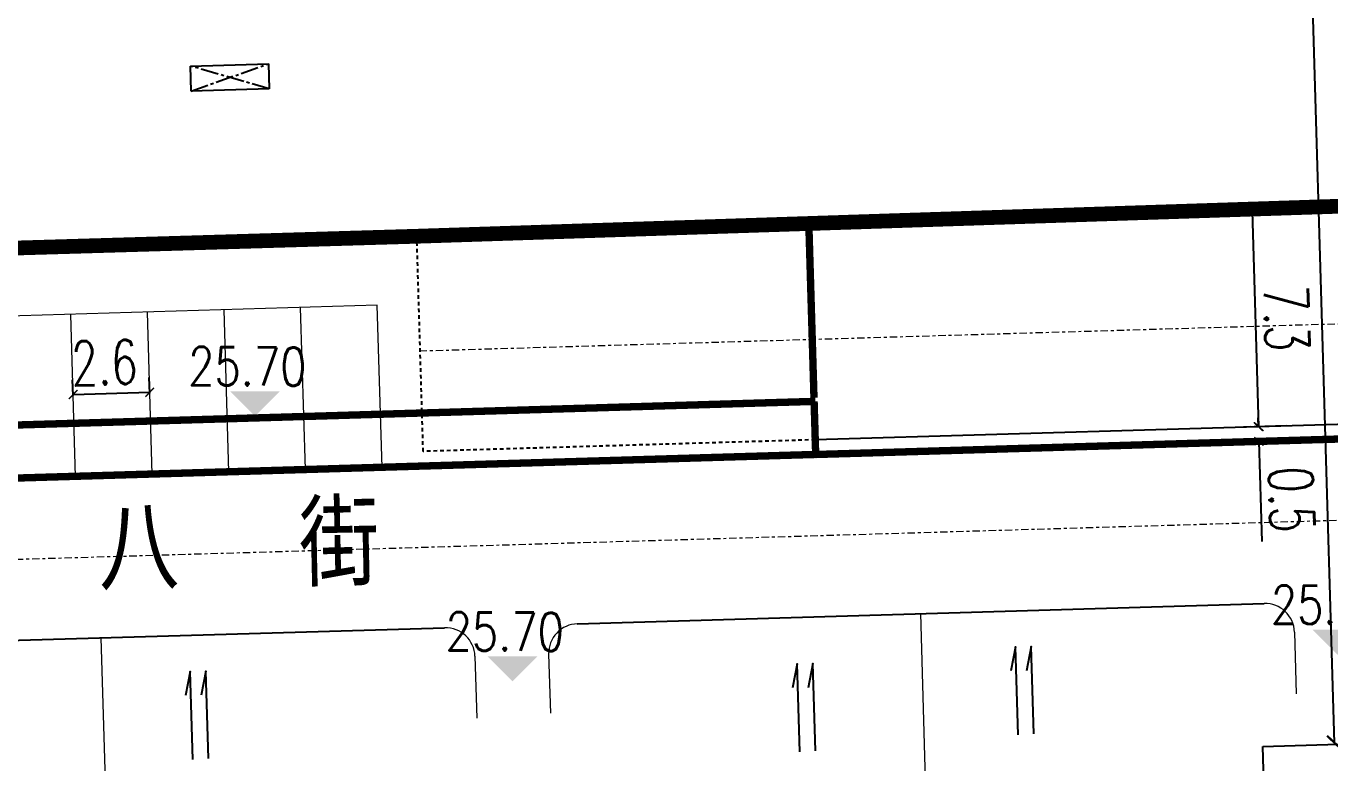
# Model space of a CAD drawing. Header units: inches. Extents: x 393 to 1582, y 246 to 1188.
# Drawn here: x 1209.83 to 1254.04, y 614.71 to 639.71 of the extents above; entities that cross this region are included whole.
import ezdxf

# ---------------------------------------------------------------- set-up
doc = ezdxf.new("R2010")
doc.units = ezdxf.units.IN
doc.header["$MEASUREMENT"] = 0
for name, pattern in [('CENTERX2', [4, 2.5, -0.5, 0.5, -0.5]), ('DASH', [0.35, 0.25, -0.1]), ('DASHED2', [0.375, 0.25, -0.125]), ('DOTE', [2.4200000000000004, 2, -0.2, 0.02, -0.2])]:
    doc.linetypes.add(name, pattern=pattern)
for name, color, linetype in [('chehu', 7, 'Continuous'), ('DIM', 4, 'Continuous'), ('drain', 4, 'Continuous'), ('ELEV', 1, 'Continuous'), ('PUB_TEXT', 7, 'Continuous'), ('roaddim', 2, 'Continuous'), ('roadradiu', 3, 'Continuous'), ('rod', 1, 'Continuous'), ('公共绿地', 3, 'Continuous'), ('外墙', 42, 'Continuous'), ('车库边线', 4, 'DOTE')]:
    doc.layers.add(name, color=color, linetype=linetype)
for name, color, linetype, lineweight in [('parking', 30, 'Continuous', 18), ('ROAD', 1, 'Continuous', 25), ('ROAD-CENTER', 7, 'CENTERX2', 18), ('walk', 2, 'Continuous', 18), ('围墙', 75, 'FENCELINE1', 15)]:
    doc.layers.add(name, color=color, linetype=linetype, lineweight=lineweight)
doc.styles.add('-黑体', font='simhei.ttf', dxfattribs={"width": 0.8})
doc.styles.add('DIM_FONT', font='SIMPLEX.shx', dxfattribs={"width": 0.8})
doc.styles.add('HZ', font='simplex.shx', dxfattribs={"width": 0.7, "bigfont": 'hztxt.shx'})
doc.linetypes.add('FENCELINE1', pattern='A,0.25,-0.1,[133,ltypeshp.shx,S=0.1,R=0,X=-0.1,Y=0],-0.1,1', length=1.45)
doc.dimstyles.new('NORMAL', dxfattribs={"dimtxt": 1.5, "dimasz": 0.3, "dimexe": 0.5, "dimexo": 0.3, "dimgap": 0.3, "dimtad": 1, "dimdec": 1, "dimzin": 1, "dimdsep": 46, "dimtxsty": 'HZ', "dimblk": 'ARCHTICK', "dimcen": 0, "dimclrt": 256, "dimadec": 0, "dimazin": 0, "dimtfac": 1, "dimtdec": 1, "dimtofl": 0, "dimtmove": 0, "dimatfit": 3, "dimldrblk": 'ARCHTICK', "dimfxl": 1, "dimtolj": 2, "dimtzin": 0, "dimarcsym": 0})

# ---------------------------------------------------------------- blocks, each defined once
blk = doc.blocks.new('_ARCHTICK')
at = {"color": 0, "linetype": 'ByBlock', "const_width": 0.15}
blk.add_lwpolyline([(-0.5, -0.5), (0.5, 0.5)], dxfattribs=at)
blk = doc.blocks.new('*D71')
at = {"layer": 'DEFPOINTS', "color": 0, "ltscale": 0.3, "transparency": 16777216}
for p in [(1214.024118551643, 627.2876482406267), (1214.033816326666, 626.9599153967421), (1211.434953855839, 626.8830137860923)]:
    blk.add_point(p, dxfattribs=at)
at = {"layer": 'roaddim', "color": 0, "lineweight": -2, "ltscale": 0.3, "transparency": 16777216}
for p, q in [((1214.024943063898, 627.2597841433761), (1214.009329780364, 627.7874294850168)), ((1211.426080593072, 627.1828825327264), (1211.410467309538, 627.7105278743671)), ((1211.425256080817, 627.210746629977), (1214.024118551643, 627.2876482406267))]:
    blk.add_line(p, q, dxfattribs=at)
at = {"layer": 'roaddim', "color": 0, "lineweight": -2, "ltscale": 0.3, "transparency": 16777216, "xscale": 0.3, "yscale": 0.3, "zscale": 0.3}
for p, rotation in [((1211.425256080817, 627.210746629977), 181.6949155456512), ((1214.024118551643, 627.2876482406267), 1.694915545651219)]:
    blk.add_blockref('_ARCHTICK', p, dxfattribs=dict(at, rotation=rotation))
at = {"layer": 'roaddim', "ltscale": 0.3, "transparency": 16777216, "insert": (1212.487007927157, 628.2926239738742), "char_height": 1.5, "attachment_point": 5, "rotation": 1.69491554565122, "style": 'HZ'}
blk.add_mtext('\\A2;2.6', dxfattribs=at)
blk = doc.blocks.new('psss')
at = {"layer": 'drain', "ltscale": 3}
for points in [[(-2.979199663401232, 0.52727666348801), (0.00717558540054597, 0.5309393880161224), (-0.8080204050493194, 0.7139123538363492)], [(-2.966958536155289, -0.003638910493464209), (0, 0), (-0.8151959903043462, 0.1829729653982213)]]:
    blk.add_lwpolyline(points, dxfattribs=at)
blk = doc.blocks.new('*D323')
at = {"layer": 'DEFPOINTS', "color": 0, "ltscale": 0.3, "transparency": 16777216}
for p in [(1251.416238020066, 633.418683357718), (1251.416238019993, 633.4186833577158), (1251.632153792061, 626.1216511915183)]:
    blk.add_point(p, dxfattribs=at)
at = {"layer": 'roaddim', "color": 0, "lineweight": -2, "ltscale": 0.3, "transparency": 16777216}
for p, q in [((1251.116369264957, 633.4098103813789), (1250.916456761478, 633.4038950638173)), ((1251.632153791988, 626.1216511915161), (1251.416238019993, 633.4186833577158)), ((1251.332285036951, 626.1127782151791), (1251.132372533472, 626.1068628976176))]:
    blk.add_line(p, q, dxfattribs=at)
at = {"layer": 'roaddim', "color": 0, "lineweight": -2, "ltscale": 0.3, "transparency": 16777216, "xscale": 0.3, "yscale": 0.3, "zscale": 0.3}
for p, rotation in [((1251.416238019993, 633.4186833577158), 91.69486081795854), ((1251.632153791988, 626.1216511915161), 271.6948608179586)]:
    blk.add_blockref('_ARCHTICK', p, dxfattribs=dict(at, rotation=rotation))
at = {"layer": 'roaddim', "ltscale": 0.3, "transparency": 16777216, "insert": (1252.573736548874, 629.8012226918028), "char_height": 1.5, "attachment_point": 5, "rotation": 271.69486081795856, "style": 'HZ'}
blk.add_mtext('\\A2;7.3', dxfattribs=at)
blk = doc.blocks.new('*D108')
at = {"layer": 'DEFPOINTS', "color": 0, "ltscale": 0.3, "transparency": 16777216}
for p in [(1123.957185897599, 1187.982866733421), (1247.51883167551, 525.4056865553786)]:
    blk.add_point(p, dxfattribs=at)
at = {"layer": 'roadradiu', "color": 0, "lineweight": -2, "ltscale": 0.3, "transparency": 16777216}
blk.add_line((1246.336379724074, 531.7463732202873), (1247.51883167551, 525.4056865553786), dxfattribs=at)
at = {"layer": 'roadradiu', "color": 0, "lineweight": -2, "ltscale": 0.3, "transparency": 16777216, "xscale": 0.3, "yscale": 0.3, "zscale": 0.3, "rotation": 280.5635434118076}
blk.add_blockref('_ARCHTICK', (1247.51883167551, 525.4056865553786), dxfattribs=at)
at = {"layer": 'roadradiu', "ltscale": 0.3, "transparency": 16777216, "insert": (1247.904812740524, 529.0634377248066), "char_height": 1.5, "attachment_point": 5, "rotation": 280.5635434118076, "style": 'HZ'}
blk.add_mtext('\\A2;R674.0', dxfattribs=at)
blk = doc.blocks.new('*D110')
at = {"layer": 'DEFPOINTS', "color": 0, "ltscale": 0.3, "transparency": 16777216}
for p in [(1252.856728100372, 626.1578871227968), (1251.629309894314, 625.6213485820933), (1252.871516785127, 625.6581058758522)]:
    blk.add_point(p, dxfattribs=at)
at = {"layer": 'walk', "color": 0, "lineweight": -2, "ltscale": 0.3, "transparency": 16777216}
for p, q in [((1252.556859352202, 626.1490139119435), (1251.114739962608, 626.1063411442823)), ((1251.614521209558, 626.1211298290378), (1251.605647998705, 626.4209985772079)), ((1252.571648036957, 625.649232664999), (1251.129528647363, 625.6065598973378)), ((1251.629309894314, 625.6213485820933), (1251.729872950652, 622.2228361028153))]:
    blk.add_line(p, q, dxfattribs=at)
at = {"layer": 'walk', "color": 0, "lineweight": -2, "ltscale": 0.3, "transparency": 16777216, "xscale": 0.3, "yscale": 0.3, "zscale": 0.3}
for p, rotation in [((1251.614521209558, 626.1211298290378), 271.6949056264725), ((1251.629309894314, 625.6213485820933), 91.69490562647243)]:
    blk.add_blockref('_ARCHTICK', p, dxfattribs=dict(at, rotation=rotation))
at = {"layer": 'walk', "ltscale": 0.3, "transparency": 16777216, "insert": (1252.738005251932, 623.6532798322628), "char_height": 1.5, "attachment_point": 5, "rotation": 271.6949056264724, "style": 'HZ'}
blk.add_mtext('\\A2;0.5', dxfattribs=at)
blk = doc.blocks.new('*D468')
at = {"layer": 'DEFPOINTS', "color": 0, "ltscale": 0.3, "transparency": 16777216}
for p in [(1252.491456065649, 673.1679512640978), (1252.491456065671, 673.1679512640985), (1254.201047553835, 615.3929105285634)]:
    blk.add_point(p, dxfattribs=at)
at = {"layer": 'DIM', "color": 0, "lineweight": -2, "ltscale": 0.3, "transparency": 16777216}
for p, q in [((1254.201047553858, 615.3929105285641), (1252.491456065671, 673.1679512640985)), ((1252.791324812314, 673.1768245258099), (1252.991237310113, 673.1827400336186)), ((1254.5009163005, 615.4017837902755), (1254.7008287983, 615.4076992980843))]:
    blk.add_line(p, q, dxfattribs=at)
at = {"layer": 'DIM', "color": 0, "lineweight": -2, "ltscale": 0.3, "transparency": 16777216, "xscale": 0.5, "yscale": 0.5, "zscale": 0.5}
for p, rotation in [((1252.491456065671, 673.1679512640985), 91.69491534403431), ((1254.201047553858, 615.3929105285641), 271.6949153440343)]:
    blk.add_blockref('_ARCHTICK', p, dxfattribs=dict(at, rotation=rotation))
at = {"layer": 'DIM', "ltscale": 0.3, "transparency": 16777216, "insert": (1254.395792423092, 644.3114873123236), "char_height": 1.5, "attachment_point": 5, "rotation": 271.6949153440343, "style": 'HZ'}
blk.add_mtext('\\A2;57.8', dxfattribs=at)
blk = doc.blocks.new('*D366')
at = {"layer": 'DEFPOINTS', "color": 0, "ltscale": 0.3, "transparency": 16777216}
for p in [(1186.266564811057, 889.5602582818965), (1351.243188341855, 417.5616209020873)]:
    blk.add_point(p, dxfattribs=at)
at = {"layer": 'roadradiu', "color": 0, "lineweight": -2, "ltscale": 0.3, "transparency": 16777216}
blk.add_line((1189.230186723335, 881.0813266953061), (1186.266564811057, 889.5602582818965), dxfattribs=at)
at = {"layer": 'roadradiu', "color": 0, "lineweight": -2, "ltscale": 0.3, "transparency": 16777216, "xscale": 0.5, "yscale": 0.5, "zscale": 0.5, "rotation": 109.2659378040136}
blk.add_blockref('_ARCHTICK', (1186.266564811057, 889.5602582818965), dxfattribs=at)
at = {"layer": 'roadradiu', "ltscale": 0.3, "transparency": 16777216, "insert": (1189.256270614178, 884.1889696333924), "char_height": 1.5, "attachment_point": 5, "rotation": 289.2659378040137, "style": 'HZ'}
blk.add_mtext('\\A2;R500.0', dxfattribs=at)
blk = doc.blocks.new('*D367')
at = {"layer": 'DEFPOINTS', "color": 0, "ltscale": 0.3, "transparency": 16777216}
for p in [(1102.699822334727, 855.8109969237985), (1268.803820426708, 491.9298874692677)]:
    blk.add_point(p, dxfattribs=at)
at = {"layer": 'roadradiu', "color": 0, "lineweight": -2, "ltscale": 0.3, "transparency": 16777216}
blk.add_line((1105.544353302054, 849.5795329243863), (1102.699822334727, 855.8109969237985), dxfattribs=at)
at = {"layer": 'roadradiu', "color": 0, "lineweight": -2, "ltscale": 0.3, "transparency": 16777216, "xscale": 0.5, "yscale": 0.5, "zscale": 0.5, "rotation": 114.5356906864757}
blk.add_blockref('_ARCHTICK', (1102.699822334727, 855.8109969237985), dxfattribs=at)
at = {"layer": 'roadradiu', "ltscale": 0.3, "transparency": 16777216, "insert": (1105.284905728324, 852.6764365322638), "char_height": 1.5, "attachment_point": 5, "rotation": 294.5356906864757, "style": 'HZ'}
blk.add_mtext('\\A2;R400.0', dxfattribs=at)
blk = doc.blocks.new('*D368')
at = {"layer": 'DEFPOINTS', "color": 0, "ltscale": 0.3, "transparency": 16777216}
for p in [(1082.316932487506, 845.7979993793334), (1268.803820426708, 491.9298874692678)]:
    blk.add_point(p, dxfattribs=at)
at = {"layer": 'roadradiu', "color": 0, "lineweight": -2, "ltscale": 0.3, "transparency": 16777216}
blk.add_line((1085.510520443466, 839.738007962873), (1082.316932487506, 845.7979993793334), dxfattribs=at)
at = {"layer": 'roadradiu', "color": 0, "lineweight": -2, "ltscale": 0.3, "transparency": 16777216, "xscale": 0.5, "yscale": 0.5, "zscale": 0.5, "rotation": 117.7890269071793}
blk.add_blockref('_ARCHTICK', (1082.316932487506, 845.7979993793334), dxfattribs=at)
at = {"layer": 'roadradiu', "ltscale": 0.3, "transparency": 16777216, "insert": (1085.075738869174, 842.8151966120554), "char_height": 1.5, "attachment_point": 5, "rotation": 297.7890269071793, "style": 'HZ'}
blk.add_mtext('\\A2;R400.0', dxfattribs=at)

msp = doc.modelspace()

# ---------------------------------------------------------------- linework, layer by layer
at = {"layer": 'chehu', "color": 0, "ltscale": 100}
msp.add_line((1236.373506781508, 632.9732535298018), (1236.604190883672, 625.1767505705203), dxfattribs=at)
at = {"layer": 'ELEV', "color": 0}
for points in [[(1216.745208208356, 627.3251492695482), (1218.442264483122, 627.3251492695482), (1217.593736345685, 626.4766211321177)], [(1253.456521938018, 619.2330027771596), (1255.153578212784, 619.2330027771596), (1254.305050075347, 618.3844746397291)], [(1225.474886240832, 618.3275453425659), (1227.171942515598, 618.3275453425659), (1226.323414378161, 617.4790172051354)]]:
    msp.add_solid(points, dxfattribs=at)
at = {"layer": 'parking', "color": 0, "ltscale": 0.3}
for p, q in [((1221.740192486775, 630.2392772887025), (1164.565217851692, 628.5474512383654)), ((1214.106281305927, 624.5109872992317), (1213.943604821864, 630.0085809875228)), ((1216.705143776753, 624.5878889098814), (1216.542467292691, 630.0854825981725)), ((1219.304006247579, 624.664790520531), (1219.141329763517, 630.1623842088221)), ((1221.902868718405, 624.7416921311807), (1221.740192234343, 630.2392858194718)), ((1211.5074188351, 624.4340856885821), (1211.344742351038, 629.9316793768731))]:
    msp.add_line(p, q, dxfattribs=at)
at = {"layer": 'ROAD', "color": 0, "linetype": 'DASH', "ltscale": 0.5}
for p, q in [((1236.373504808792, 632.9733202214112), (1223.079511190286, 632.579946756333)), ((1223.29530270627, 625.2834316875443), (1223.079511190286, 632.579946756333)), ((1236.589403280022, 625.6765318494428), (1223.295310875555, 625.2831554612486))]:
    msp.add_line(p, q, dxfattribs=at)
at = {"layer": 'ROAD-CENTER', "color": 5, "ltscale": 0.1}
for p, q in [((1289.391348784602, 630.6404279297632), (1223.194801722247, 628.6816512189317)), ((1145.711296917217, 619.7359935357518), (1287.096428813101, 623.9196254999325))]:
    msp.add_line(p, q, dxfattribs=at)
at = {"layer": 'rod', "color": 0, "ltscale": 0.3}
for p, q in [((1280.107312549067, 634.2674173893093), (1236.373504808792, 632.9733202214112)), ((1280.024005041845, 626.9617754180646), (1236.589403280029, 625.67653184945)), ((1280.038793726607, 626.4619941711127), (1166.620769891118, 623.1059190653897)), ((1280.038793335212, 626.4619941595366), (1236.604190883672, 625.1767505705203)), ((1228.520126289573, 619.4351300178961), (1251.809932391212, 620.1242829433023)), ((1200.732288966968, 618.6128788880952), (1224.02209506833, 619.3020318134505))]:
    msp.add_line(p, q, dxfattribs=at)
at = {"layer": 'walk', "color": 0}
for p, q in [((1252.839072258722, 619.1542979937359), (1252.901188565711, 617.0550996868034)), ((1225.051234935841, 618.3320468638987), (1225.113350591318, 616.2328705753308)), ((1227.550141179608, 618.4059899801788), (1227.609297108954, 616.4068365769773))]:
    msp.add_line(p, q, dxfattribs=at)
at = {"layer": 'walk', "color": 0, "ltscale": 0.3}
for centre, start, end in [((1251.839509769984, 619.124720449675, 7.203447779730626e-08), 1.694915631817894, 91.69490615737453), ((1228.549703668346, 618.4355675242688, -1.651950917210322e-08), 91.69490615737453, 181.6949156334847), ((1224.051672447103, 618.3024693198232, 7.203473271037154e-08), 1.694915632651285, 91.69490615737453)]:
    msp.add_arc(centre, 1, start, end, dxfattribs=at)
at = {"layer": '公共绿地', "color": 0, "linetype": 'FENCELINE1', "ltscale": 0.1, "const_width": 0.5}
msp.add_lwpolyline([(1292.713989931749, 656.5707596309068), (1282.875167174717, 634.5273625821493), (1223.07948415079, 632.5808610376326), (1223.07948415079, 632.5808610376326), (1207.256645791132, 632.1155696111738), (1207.256645791132, 632.1155696111738), (1207.256645791132, 632.1155696111738), (1206.427228629503, 660.3033690925578)], dxfattribs=at)
at = {"layer": '围墙', "color": 0, "ltscale": 0.2}
for p, q in [((1228.520126289573, 619.4351300179034), (1251.809932391219, 620.1242829432514)), ((1241.064305931091, 589.3929848772524), (1240.1651478379, 619.779709986985)), ((1200.732288966968, 618.6128788881025), (1224.02209506833, 619.3020318134505)), ((1213.276470268379, 588.5707292398648), (1212.377312040445, 618.9574589022515))]:
    msp.add_line(p, q, dxfattribs=at)
at = {"layer": '外墙', "color": 2, "ltscale": 0.1}
for p, q in [((1251.768735718485, 615.2731168816472), (1256.766548148292, 615.421004576413)), ((1251.85155282751, 612.4743419223823), (1251.768735718485, 615.2731168816472))]:
    msp.add_line(p, q, dxfattribs=at)
at = {"layer": '车库边线', "color": 0, "linetype": 'DASHED2', "const_width": 0.25}
for points in [[(1236.550947211466, 626.9762436918019), (1236.549991589892, 626.9762154194387), (1236.372533345967, 632.9735471661035), (1281.712804290853, 634.3151445965406), (1283.602664644322, 637.9490877893032), (1284.488648440683, 637.4909167768047), (1285.201637595413, 638.8664307964638), (1284.317825183135, 639.3242437721048), (1306.172329233415, 681.3474684399035), (1305.530084147621, 703.0496480075809), (1305.530084147621, 703.0496480074645), (1282.140410484231, 702.3575584935089), (1281.903797784043, 710.354058555392), (1321.886295767117, 711.5371219873042), (1328.024127142985, 730.6351116759171), (1328.003663063931, 731.3267102639794), (1328.903792533144, 731.3533446743596), (1328.857942258489, 732.902666367124), (1327.957819353267, 732.8760321509682), (1326.787761904766, 772.4189833611155)], [(1145.090210783319, 624.269700108248), (1236.550596058676, 626.9785434533543)], [(1236.603904919729, 625.1793330237552), (1236.550667067787, 626.9785455564771)], [(1273.588213837649, 626.271119477212), (1273.588207356822, 626.2713367454991), (1236.604611333818, 625.1771655758777)], [(1145.144079162755, 622.4757547156324), (1236.603884494094, 625.1793324199672)]]:
    msp.add_lwpolyline(points, dxfattribs=at)
at = {"layer": '车库边线', "color": 0, "ltscale": 100}
msp.add_lwpolyline([(1218.053021535803, 638.4341081206577), (1218.078161632534, 637.5844799808248), (1215.429320962228, 637.5061020322165), (1215.404180865496, 638.3557301720422)], close=True, dxfattribs=at)
at = {"layer": '车库边线', "color": 0, "ltscale": 0.3}
for points in [[(1215.429320962228, 637.5061020322165), (1218.053021535803, 638.4341081206577)], [(1218.078161632534, 637.5844799808248), (1215.404180865496, 638.3557301720422)]]:
    msp.add_lwpolyline(points, dxfattribs=at)

# ---------------------------------------------------------------- block references
at = {"layer": 'ROAD', "color": 0, "rotation": 91.62464345549249}
for p in [(1243.914055467199, 618.662492492068), (1236.507249359472, 618.0872827668128), (1215.929957760405, 617.8280360049094)]:
    msp.add_blockref('psss', p, dxfattribs=at)

# ---------------------------------------------------------------- texts
at = {"layer": 'ELEV', "color": 0, "style": 'DIM_FONT', "width": 0.8}
for p in [(1215.324000785936, 627.527145643805), (1252.035314515598, 619.4349991514165), (1224.053678818412, 618.5295417168228)]:
    msp.add_text('25.70', height=1.3, rotation=359.671159800125, dxfattribs=at).set_placement(p)
at = {"layer": 'PUB_TEXT', "color": 0, "style": '-黑体', "width": 0.8}
msp.add_text('八   街', height=2.5, rotation=1.233745890933389, dxfattribs=at).set_placement((1212.306676133188, 620.8179322835996))

# ---------------------------------------------------------------- dimensions: what is measured, and where the dimension line sits
at = {"layer": 'DIM', "color": 0, "ltscale": 0.3}
dim = msp.add_aligned_dim(p1=(1254.201047553835, 615.3929105285634), p2=(1252.491456065648, 673.1679512640977), distance=-2.2978182030377754e-11, dimstyle='NORMAL', override={"dimasz": 0.5, "dimzin": 0}, dxfattribs=at)
dim.commit()
dim.dimension.update_dxf_attribs({"geometry": '*D468', "text_midpoint": (1254.395792423092, 644.3114873123236)})
at = {"layer": 'roaddim', "color": 0, "ltscale": 0.3}
dim = msp.add_aligned_dim(p1=(1251.632153792061, 626.1216511915183), p2=(1251.416238020066, 633.4186833577179), distance=7.301552725459277e-11, dimstyle='NORMAL', override={"dimzin": 0}, dxfattribs=at)
dim.commit()
dim.dimension.update_dxf_attribs({"geometry": '*D323', "text_midpoint": (1252.573736548874, 629.8012226918028)})
dim = msp.add_linear_dim(base=(1214.024118551643, 627.2876482406267), p1=(1211.434953855839, 626.8830137860924), p2=(1214.033816326666, 626.9599153967421), angle=1.6949155456506293, dimstyle='NORMAL', override={"dimzin": 0}, dxfattribs=at)
dim.commit()
dim.dimension.update_dxf_attribs({"geometry": '*D71', "text_midpoint": (1212.518064346842, 627.2430833606552), "dimtype": 161})
at = {"layer": 'roadradiu', "color": 0, "ltscale": 0.3}
for center, mpoint, override, picture, middle in [((1123.957185897599, 1187.982866733421), (1247.51883167551, 525.4056865553786), {"dimzin": 0}, '*D108', (1246.872607934609, 528.8709455466659)), ((1351.243188341855, 417.5616209020873), (1186.266564811057, 889.5602582818965), {"dimasz": 0.5, "dimzin": 0}, '*D366', (1188.265073475681, 883.8425187239777)), ((1268.803820426708, 491.9298874692677), (1102.699822334727, 855.8109969237985), {"dimasz": 0.5, "dimzin": 0}, '*D367', (1104.329717816006, 852.2404135372724)), ((1268.803820426708, 491.9298874692678), (1082.316932487506, 845.7979993793334), {"dimasz": 0.5, "dimzin": 0}, '*D368', (1084.14683507541, 842.3256685312151))]:
    dim = msp.add_radius_dim(center=center, mpoint=mpoint, dimstyle='NORMAL', override=override, dxfattribs=at)
    dim.commit()
    dim.dimension.update_dxf_attribs({"geometry": picture, "text_midpoint": middle, "dimtype": 164})
at = {"layer": 'walk', "color": 0, "ltscale": 0.3}
dim = msp.add_linear_dim(base=(1251.629309894314, 625.6213485820933), p1=(1252.856728100372, 626.1578871227968), p2=(1252.871516785127, 625.6581058758521), angle=271.6949056264204, dimstyle='NORMAL', override={"dimzin": 0}, dxfattribs=at)
dim.commit()
dim.dimension.update_dxf_attribs({"geometry": '*D110', "text_midpoint": (1251.688464633336, 623.6222235942762), "dimtype": 161})

doc.saveas('drawing.dxf')
